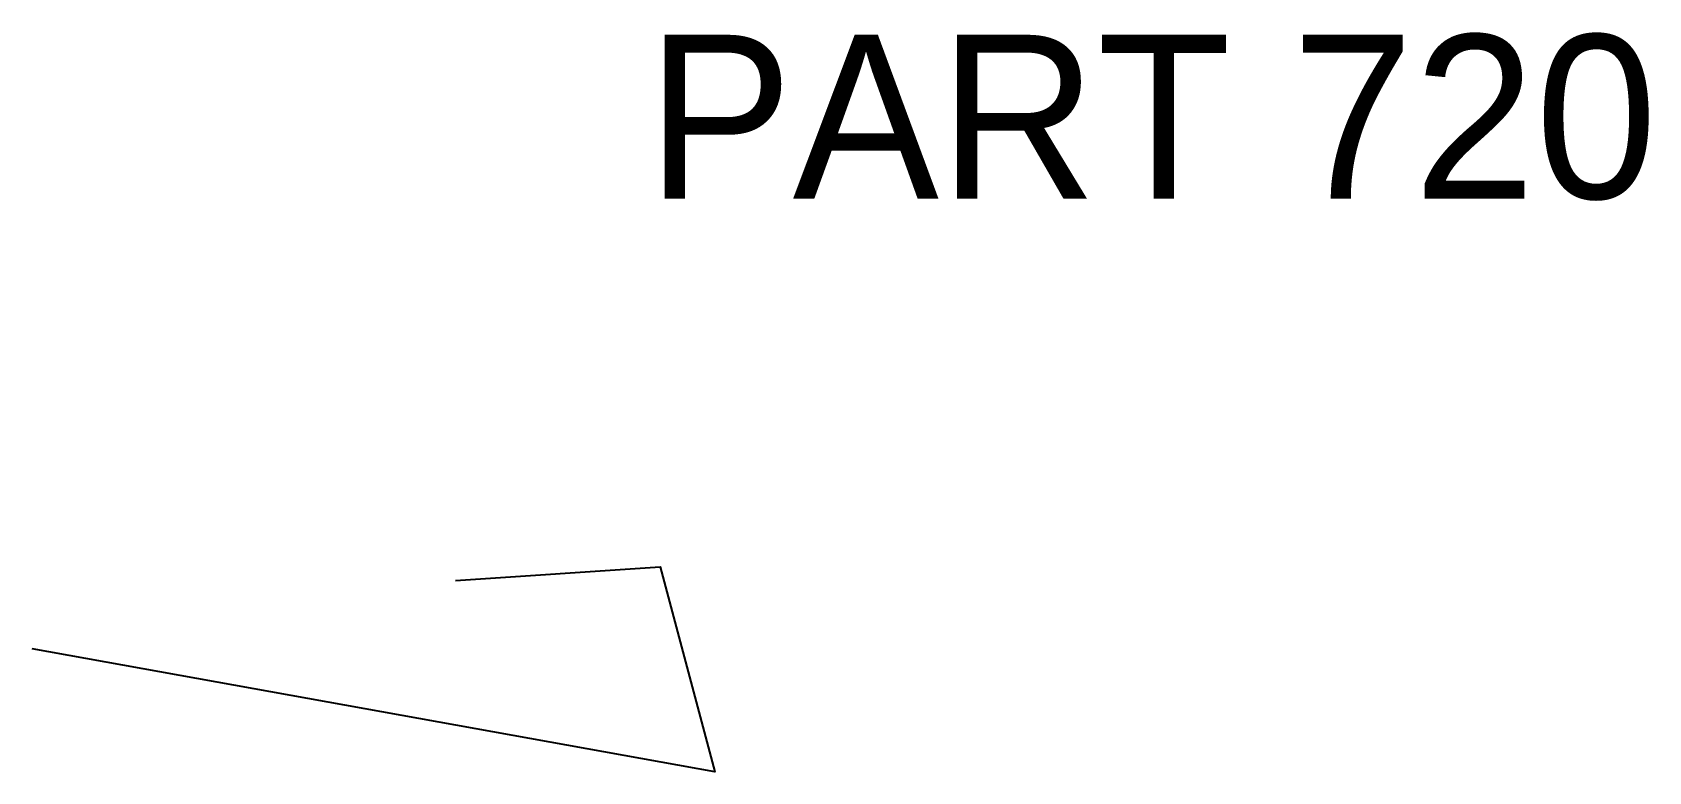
# Model space of a CAD drawing. Header units: millimetres. Extents: x 66 to 184, y 1183 to 1237.
import ezdxf

# ---------------------------------------------------------------- set-up
doc = ezdxf.new("R2010")
doc.units = ezdxf.units.MM
doc.layers.add('ANNOTATIONS', color=3, linetype='Continuous')
doc.layers.add('GEOMETRY', color=7, linetype='Continuous')

msp = doc.modelspace()

# ---------------------------------------------------------------- linework, layer by layer
at = {"layer": 'GEOMETRY'}
msp.add_lwpolyline([(97, 1197), (112, 1198), (116, 1183), (66, 1192)], dxfattribs=at)

# ---------------------------------------------------------------- texts
at = {"layer": 'ANNOTATIONS'}
msp.add_text('PART 720', height=12, dxfattribs=at).set_placement((111, 1225))

doc.saveas('drawing.dxf')
